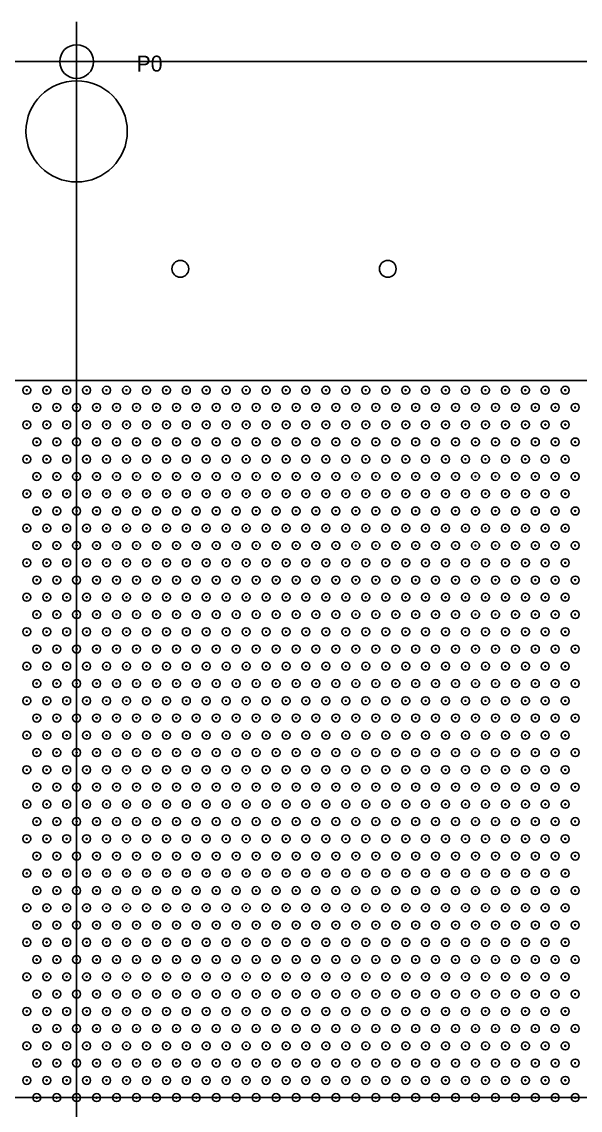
# Model space of a CAD drawing. Header units: millimetres. Extents: x -270 to 270, y -270 to 270.
# Drawn here: x -13.8 to 126.2, y -3.2 to 270 of the extents above; entities that cross this region are included whole.
import ezdxf

# ---------------------------------------------------------------- set-up
doc = ezdxf.new("R2010")
doc.units = ezdxf.units.MM
for name, color, linetype in [('APPUIS', 2, 'Continuous'), ('AXES', 8, 'Continuous'), ('CONTOUR', 7, 'Continuous'), ('MANUTENTION', 40, 'Continuous'), ('ORIFICES', 1, 'Continuous'), ('TARAUDAGES', 6, 'Continuous'), ('TROUS_LAMAGES', 5, 'Continuous'), ('ZONE_PERCEE', 3, 'Continuous')]:
    doc.layers.add(name, color=color, linetype=linetype)

msp = doc.modelspace()

# ---------------------------------------------------------------- linework, layer by layer
at = {"layer": 'APPUIS'}
msp.add_circle((0, 242.5), 12.7, dxfattribs=at)
at = {"layer": 'AXES'}
for p, q in [((0, -270), (0, 270)), ((-270, 0), (270, 0))]:
    msp.add_line(p, q, dxfattribs=at)
at = {"layer": 'CONTOUR'}
msp.add_lwpolyline([(-260, -260), (260, -260), (260, 260), (-260, 260)], close=True, dxfattribs=at)
at = {"layer": 'MANUTENTION'}
msp.add_circle((0, 260), 4.25, dxfattribs=at)
at = {"layer": 'ORIFICES'}
for centre in [(-12.5, 177.54), (-7.5, 177.54), (-2.5, 177.54), (2.5, 177.54), (7.5, 177.54), (12.5, 177.54), (17.5, 177.54), (22.5, 177.54), (27.5, 177.54), (32.5, 177.54), (37.5, 177.54), (42.5, 177.54), (47.5, 177.54), (52.5, 177.54), (57.5, 177.54), (62.5, 177.54), (67.5, 177.54), (72.5, 177.54), (77.5, 177.54), (82.5, 177.54), (87.5, 177.54), (92.5, 177.54), (97.5, 177.54), (102.5, 177.54), (107.5, 177.54), (112.5, 177.54), (117.5, 177.54), (122.5, 177.54), (-10, 173.21), (-5, 173.21), (0, 173.21), (5, 173.21), (10, 173.21), (15, 173.21), (20, 173.21), (25, 173.21), (30, 173.21), (35, 173.21), (40, 173.21), (45, 173.21), (50, 173.21), (55, 173.21), (60, 173.21), (65, 173.21), (70, 173.21), (75, 173.21), (80, 173.21), (85, 173.21), (90, 173.21), (95, 173.21), (100, 173.21), (105, 173.21), (110, 173.21), (115, 173.21), (120, 173.21), (125, 173.21), (-12.5, 168.87), (-7.5, 168.87), (-2.5, 168.87), (2.5, 168.87), (7.5, 168.87), (12.5, 168.87), (17.5, 168.87), (22.5, 168.87), (27.5, 168.87), (32.5, 168.87), (37.5, 168.87), (42.5, 168.87), (47.5, 168.87), (52.5, 168.87), (57.5, 168.87), (62.5, 168.87), (67.5, 168.87), (72.5, 168.87), (77.5, 168.87), (82.5, 168.87), (87.5, 168.87), (92.5, 168.87), (97.5, 168.87), (102.5, 168.87), (107.5, 168.87), (112.5, 168.87), (117.5, 168.87), (122.5, 168.87), (-10, 164.54), (-5, 164.54), (0, 164.54), (5, 164.54), (10, 164.54), (15, 164.54), (20, 164.54), (25, 164.54), (30, 164.54), (35, 164.54), (40, 164.54), (45, 164.54), (50, 164.54), (55, 164.54), (60, 164.54), (65, 164.54), (70, 164.54), (75, 164.54), (80, 164.54), (85, 164.54), (90, 164.54), (95, 164.54), (100, 164.54), (105, 164.54), (110, 164.54), (115, 164.54), (120, 164.54), (125, 164.54), (-12.5, 160.21), (-7.5, 160.21), (-2.5, 160.21), (2.5, 160.21), (7.5, 160.21), (12.5, 160.21), (17.5, 160.21), (22.5, 160.21), (27.5, 160.21), (32.5, 160.21), (37.5, 160.21), (42.5, 160.21), (47.5, 160.21), (52.5, 160.21), (57.5, 160.21), (62.5, 160.21), (67.5, 160.21), (72.5, 160.21), (77.5, 160.21), (82.5, 160.21), (87.5, 160.21), (92.5, 160.21), (97.5, 160.21), (102.5, 160.21), (107.5, 160.21), (112.5, 160.21), (117.5, 160.21), (122.5, 160.21), (-10, 155.88), (-5, 155.88), (0, 155.88), (5, 155.88), (10, 155.88), (15, 155.88), (20, 155.88), (25, 155.88), (30, 155.88), (35, 155.88), (40, 155.88), (45, 155.88), (50, 155.88), (55, 155.88), (60, 155.88), (65, 155.88), (70, 155.88), (75, 155.88), (80, 155.88), (85, 155.88), (90, 155.88), (95, 155.88), (100, 155.88), (105, 155.88), (110, 155.88), (115, 155.88), (120, 155.88), (125, 155.88), (-12.5, 151.55), (-7.5, 151.55), (-2.5, 151.55), (2.5, 151.55), (7.5, 151.55), (12.5, 151.55), (17.5, 151.55), (22.5, 151.55), (27.5, 151.55), (32.5, 151.55), (37.5, 151.55), (42.5, 151.55), (47.5, 151.55), (52.5, 151.55), (57.5, 151.55), (62.5, 151.55), (67.5, 151.55), (72.5, 151.55), (77.5, 151.55), (82.5, 151.55), (87.5, 151.55), (92.5, 151.55), (97.5, 151.55), (102.5, 151.55), (107.5, 151.55), (112.5, 151.55), (117.5, 151.55), (122.5, 151.55), (-10, 147.22), (-5, 147.22), (0, 147.22), (5, 147.22), (10, 147.22), (15, 147.22), (20, 147.22), (25, 147.22), (30, 147.22), (35, 147.22), (40, 147.22), (45, 147.22), (50, 147.22), (55, 147.22), (60, 147.22), (65, 147.22), (70, 147.22), (75, 147.22), (80, 147.22), (85, 147.22), (90, 147.22), (95, 147.22), (100, 147.22), (105, 147.22), (110, 147.22), (115, 147.22), (120, 147.22), (125, 147.22), (-12.5, 142.89), (-7.5, 142.89), (-2.5, 142.89), (2.5, 142.89), (7.5, 142.89), (12.5, 142.89), (17.5, 142.89), (22.5, 142.89), (27.5, 142.89), (32.5, 142.89), (37.5, 142.89), (42.5, 142.89), (47.5, 142.89), (52.5, 142.89), (57.5, 142.89), (62.5, 142.89), (67.5, 142.89), (72.5, 142.89), (77.5, 142.89), (82.5, 142.89), (87.5, 142.89), (92.5, 142.89), (97.5, 142.89), (102.5, 142.89), (107.5, 142.89), (112.5, 142.89), (117.5, 142.89), (122.5, 142.89), (-10, 138.56), (-5, 138.56), (0, 138.56), (5, 138.56), (10, 138.56), (15, 138.56), (20, 138.56), (25, 138.56), (30, 138.56), (35, 138.56), (40, 138.56), (45, 138.56), (50, 138.56), (55, 138.56), (60, 138.56), (65, 138.56), (70, 138.56), (75, 138.56), (80, 138.56), (85, 138.56), (90, 138.56), (95, 138.56), (100, 138.56), (105, 138.56), (110, 138.56), (115, 138.56), (120, 138.56), (125, 138.56), (-12.5, 134.23), (-7.5, 134.23), (-2.5, 134.23), (2.5, 134.23), (7.5, 134.23), (12.5, 134.23), (17.5, 134.23), (22.5, 134.23), (27.5, 134.23), (32.5, 134.23), (37.5, 134.23), (42.5, 134.23), (47.5, 134.23), (52.5, 134.23), (57.5, 134.23), (62.5, 134.23), (67.5, 134.23), (72.5, 134.23), (77.5, 134.23), (82.5, 134.23), (87.5, 134.23), (92.5, 134.23), (97.5, 134.23), (102.5, 134.23), (107.5, 134.23), (112.5, 134.23), (117.5, 134.23), (122.5, 134.23), (-10, 129.9), (-5, 129.9), (0, 129.9), (5, 129.9), (10, 129.9), (15, 129.9), (20, 129.9), (25, 129.9), (30, 129.9), (35, 129.9), (40, 129.9), (45, 129.9), (50, 129.9), (55, 129.9), (60, 129.9), (65, 129.9), (70, 129.9), (75, 129.9), (80, 129.9), (85, 129.9), (90, 129.9), (95, 129.9), (100, 129.9), (105, 129.9), (110, 129.9), (115, 129.9), (120, 129.9), (125, 129.9), (-12.5, 125.57), (-7.5, 125.57), (-2.5, 125.57), (2.5, 125.57), (7.5, 125.57), (12.5, 125.57), (17.5, 125.57), (22.5, 125.57), (27.5, 125.57), (32.5, 125.57), (37.5, 125.57), (42.5, 125.57), (47.5, 125.57), (52.5, 125.57), (57.5, 125.57), (62.5, 125.57), (67.5, 125.57), (72.5, 125.57), (77.5, 125.57), (82.5, 125.57), (87.5, 125.57), (92.5, 125.57), (97.5, 125.57), (102.5, 125.57), (107.5, 125.57), (112.5, 125.57), (117.5, 125.57), (122.5, 125.57), (-10, 121.24), (-5, 121.24), (0, 121.24), (5, 121.24), (10, 121.24), (15, 121.24), (20, 121.24), (25, 121.24), (30, 121.24), (35, 121.24), (40, 121.24), (45, 121.24), (50, 121.24), (55, 121.24), (60, 121.24), (65, 121.24), (70, 121.24), (75, 121.24), (80, 121.24), (85, 121.24), (90, 121.24), (95, 121.24), (100, 121.24), (105, 121.24), (110, 121.24), (115, 121.24), (120, 121.24), (125, 121.24), (-12.5, 116.91), (-7.5, 116.91), (-2.5, 116.91), (2.5, 116.91), (7.5, 116.91), (12.5, 116.91), (17.5, 116.91), (22.5, 116.91), (27.5, 116.91), (32.5, 116.91), (37.5, 116.91), (42.5, 116.91), (47.5, 116.91), (52.5, 116.91), (57.5, 116.91), (62.5, 116.91), (67.5, 116.91), (72.5, 116.91), (77.5, 116.91), (82.5, 116.91), (87.5, 116.91), (92.5, 116.91), (97.5, 116.91), (102.5, 116.91), (107.5, 116.91), (112.5, 116.91), (117.5, 116.91), (122.5, 116.91), (-10, 112.58), (-5, 112.58), (0, 112.58), (5, 112.58), (10, 112.58), (15, 112.58), (20, 112.58), (25, 112.58), (30, 112.58), (35, 112.58), (40, 112.58), (45, 112.58), (50, 112.58), (55, 112.58), (60, 112.58), (65, 112.58), (70, 112.58), (75, 112.58), (80, 112.58), (85, 112.58), (90, 112.58), (95, 112.58), (100, 112.58), (105, 112.58), (110, 112.58), (115, 112.58), (120, 112.58), (125, 112.58), (-12.5, 108.25), (-7.5, 108.25), (-2.5, 108.25), (2.5, 108.25), (7.5, 108.25), (12.5, 108.25), (17.5, 108.25), (22.5, 108.25), (27.5, 108.25), (32.5, 108.25), (37.5, 108.25), (42.5, 108.25), (47.5, 108.25), (52.5, 108.25), (57.5, 108.25), (62.5, 108.25), (67.5, 108.25), (72.5, 108.25), (77.5, 108.25), (82.5, 108.25), (87.5, 108.25), (92.5, 108.25), (97.5, 108.25), (102.5, 108.25), (107.5, 108.25), (112.5, 108.25), (117.5, 108.25), (122.5, 108.25), (-10, 103.92), (-5, 103.92), (0, 103.92), (5, 103.92), (10, 103.92), (15, 103.92), (20, 103.92), (25, 103.92), (30, 103.92), (35, 103.92), (40, 103.92), (45, 103.92), (50, 103.92), (55, 103.92), (60, 103.92), (65, 103.92), (70, 103.92), (75, 103.92), (80, 103.92), (85, 103.92), (90, 103.92), (95, 103.92), (100, 103.92), (105, 103.92), (110, 103.92), (115, 103.92), (120, 103.92), (125, 103.92), (-12.5, 99.59), (-7.5, 99.59), (-2.5, 99.59), (2.5, 99.59), (7.5, 99.59), (12.5, 99.59), (17.5, 99.59), (22.5, 99.59), (27.5, 99.59), (32.5, 99.59), (37.5, 99.59), (42.5, 99.59), (47.5, 99.59), (52.5, 99.59), (57.5, 99.59), (62.5, 99.59), (67.5, 99.59), (72.5, 99.59), (77.5, 99.59), (82.5, 99.59), (87.5, 99.59), (92.5, 99.59), (97.5, 99.59), (102.5, 99.59), (107.5, 99.59), (112.5, 99.59), (117.5, 99.59), (122.5, 99.59), (-10, 95.26), (-5, 95.26), (0, 95.26), (5, 95.26), (10, 95.26), (15, 95.26), (20, 95.26), (25, 95.26), (30, 95.26), (35, 95.26), (40, 95.26), (45, 95.26), (50, 95.26), (55, 95.26), (60, 95.26), (65, 95.26), (70, 95.26), (75, 95.26), (80, 95.26), (85, 95.26), (90, 95.26), (95, 95.26), (100, 95.26), (105, 95.26), (110, 95.26), (115, 95.26), (120, 95.26), (125, 95.26), (-12.5, 90.93), (-7.5, 90.93), (-2.5, 90.93), (2.5, 90.93), (7.5, 90.93), (12.5, 90.93), (17.5, 90.93), (22.5, 90.93), (27.5, 90.93), (32.5, 90.93), (37.5, 90.93), (42.5, 90.93), (47.5, 90.93), (52.5, 90.93), (57.5, 90.93), (62.5, 90.93), (67.5, 90.93), (72.5, 90.93), (77.5, 90.93), (82.5, 90.93), (87.5, 90.93), (92.5, 90.93), (97.5, 90.93), (102.5, 90.93), (107.5, 90.93), (112.5, 90.93), (117.5, 90.93), (122.5, 90.93), (-10, 86.6), (-5, 86.6), (0, 86.6), (5, 86.6), (10, 86.6), (15, 86.6), (20, 86.6), (25, 86.6), (30, 86.6), (35, 86.6), (40, 86.6), (45, 86.6), (50, 86.6), (55, 86.6), (60, 86.6), (65, 86.6), (70, 86.6), (75, 86.6), (80, 86.6), (85, 86.6), (90, 86.6), (95, 86.6), (100, 86.6), (105, 86.6), (110, 86.6), (115, 86.6), (120, 86.6), (125, 86.6), (-12.5, 82.27), (-7.5, 82.27), (-2.5, 82.27), (2.5, 82.27), (7.5, 82.27), (12.5, 82.27), (17.5, 82.27), (22.5, 82.27), (27.5, 82.27), (32.5, 82.27), (37.5, 82.27), (42.5, 82.27), (47.5, 82.27), (52.5, 82.27), (57.5, 82.27), (62.5, 82.27), (67.5, 82.27), (72.5, 82.27), (77.5, 82.27), (82.5, 82.27), (87.5, 82.27), (92.5, 82.27), (97.5, 82.27), (102.5, 82.27), (107.5, 82.27), (112.5, 82.27), (117.5, 82.27), (122.5, 82.27), (-10, 77.94), (-5, 77.94), (0, 77.94), (5, 77.94), (10, 77.94), (15, 77.94), (20, 77.94), (25, 77.94), (30, 77.94), (35, 77.94), (40, 77.94), (45, 77.94), (50, 77.94), (55, 77.94), (60, 77.94), (65, 77.94), (70, 77.94), (75, 77.94), (80, 77.94), (85, 77.94), (90, 77.94), (95, 77.94), (100, 77.94), (105, 77.94), (110, 77.94), (115, 77.94), (120, 77.94), (125, 77.94), (-12.5, 73.61), (-7.5, 73.61), (-2.5, 73.61), (2.5, 73.61), (7.5, 73.61), (12.5, 73.61), (17.5, 73.61), (22.5, 73.61), (27.5, 73.61), (32.5, 73.61), (37.5, 73.61), (42.5, 73.61), (47.5, 73.61), (52.5, 73.61), (57.5, 73.61), (62.5, 73.61), (67.5, 73.61), (72.5, 73.61), (77.5, 73.61), (82.5, 73.61), (87.5, 73.61), (92.5, 73.61), (97.5, 73.61), (102.5, 73.61), (107.5, 73.61), (112.5, 73.61), (117.5, 73.61), (122.5, 73.61), (-10, 69.28), (-5, 69.28), (0, 69.28), (5, 69.28), (10, 69.28), (15, 69.28), (20, 69.28), (25, 69.28), (30, 69.28), (35, 69.28), (40, 69.28), (45, 69.28), (50, 69.28), (55, 69.28), (60, 69.28), (65, 69.28), (70, 69.28), (75, 69.28), (80, 69.28), (85, 69.28), (90, 69.28), (95, 69.28), (100, 69.28), (105, 69.28), (110, 69.28), (115, 69.28), (120, 69.28), (125, 69.28), (-12.5, 64.95), (-7.5, 64.95), (-2.5, 64.95), (2.5, 64.95), (7.5, 64.95), (12.5, 64.95), (17.5, 64.95), (22.5, 64.95), (27.5, 64.95), (32.5, 64.95), (37.5, 64.95), (42.5, 64.95), (47.5, 64.95), (52.5, 64.95), (57.5, 64.95), (62.5, 64.95), (67.5, 64.95), (72.5, 64.95), (77.5, 64.95), (82.5, 64.95), (87.5, 64.95), (92.5, 64.95), (97.5, 64.95), (102.5, 64.95), (107.5, 64.95), (112.5, 64.95), (117.5, 64.95), (122.5, 64.95), (-10, 60.62), (-5, 60.62), (0, 60.62), (5, 60.62), (10, 60.62), (15, 60.62), (20, 60.62), (25, 60.62), (30, 60.62), (35, 60.62), (40, 60.62), (45, 60.62), (50, 60.62), (55, 60.62), (60, 60.62), (65, 60.62), (70, 60.62), (75, 60.62), (80, 60.62), (85, 60.62), (90, 60.62), (95, 60.62), (100, 60.62), (105, 60.62), (110, 60.62), (115, 60.62), (120, 60.62), (125, 60.62), (-12.5, 56.29), (-7.5, 56.29), (-2.5, 56.29), (2.5, 56.29), (7.5, 56.29), (12.5, 56.29), (17.5, 56.29), (22.5, 56.29), (27.5, 56.29), (32.5, 56.29), (37.5, 56.29), (42.5, 56.29), (47.5, 56.29), (52.5, 56.29), (57.5, 56.29), (62.5, 56.29), (67.5, 56.29), (72.5, 56.29), (77.5, 56.29), (82.5, 56.29), (87.5, 56.29), (92.5, 56.29), (97.5, 56.29), (102.5, 56.29), (107.5, 56.29), (112.5, 56.29), (117.5, 56.29), (122.5, 56.29), (-10, 51.96), (-5, 51.96), (0, 51.96), (5, 51.96), (10, 51.96), (15, 51.96), (20, 51.96), (25, 51.96), (30, 51.96), (35, 51.96), (40, 51.96), (45, 51.96), (50, 51.96), (55, 51.96), (60, 51.96), (65, 51.96), (70, 51.96), (75, 51.96), (80, 51.96), (85, 51.96), (90, 51.96), (95, 51.96), (100, 51.96), (105, 51.96), (110, 51.96), (115, 51.96), (120, 51.96), (125, 51.96), (-12.5, 47.63), (-7.5, 47.63), (-2.5, 47.63), (2.5, 47.63), (7.5, 47.63), (12.5, 47.63), (17.5, 47.63), (22.5, 47.63), (27.5, 47.63), (32.5, 47.63), (37.5, 47.63), (42.5, 47.63), (47.5, 47.63), (52.5, 47.63), (57.5, 47.63), (62.5, 47.63), (67.5, 47.63), (72.5, 47.63), (77.5, 47.63), (82.5, 47.63), (87.5, 47.63), (92.5, 47.63), (97.5, 47.63), (102.5, 47.63), (107.5, 47.63), (112.5, 47.63), (117.5, 47.63), (122.5, 47.63), (-10, 43.3), (-5, 43.3), (0, 43.3), (5, 43.3), (10, 43.3), (15, 43.3), (20, 43.3), (25, 43.3), (30, 43.3), (35, 43.3), (40, 43.3), (45, 43.3), (50, 43.3), (55, 43.3), (60, 43.3), (65, 43.3), (70, 43.3), (75, 43.3), (80, 43.3), (85, 43.3), (90, 43.3), (95, 43.3), (100, 43.3), (105, 43.3), (110, 43.3), (115, 43.3), (120, 43.3), (125, 43.3), (-12.5, 38.97), (-7.5, 38.97), (-2.5, 38.97), (2.5, 38.97), (7.5, 38.97), (12.5, 38.97), (17.5, 38.97), (22.5, 38.97), (27.5, 38.97), (32.5, 38.97), (37.5, 38.97), (42.5, 38.97), (47.5, 38.97), (52.5, 38.97), (57.5, 38.97), (62.5, 38.97), (67.5, 38.97), (72.5, 38.97), (77.5, 38.97), (82.5, 38.97), (87.5, 38.97), (92.5, 38.97), (97.5, 38.97), (102.5, 38.97), (107.5, 38.97), (112.5, 38.97), (117.5, 38.97), (122.5, 38.97), (-10, 34.64), (-5, 34.64), (0, 34.64), (5, 34.64), (10, 34.64), (15, 34.64), (20, 34.64), (25, 34.64), (30, 34.64), (35, 34.64), (40, 34.64), (45, 34.64), (50, 34.64), (55, 34.64), (60, 34.64), (65, 34.64), (70, 34.64), (75, 34.64), (80, 34.64), (85, 34.64), (90, 34.64), (95, 34.64), (100, 34.64), (105, 34.64), (110, 34.64), (115, 34.64), (120, 34.64), (125, 34.64), (-12.5, 30.31), (-7.5, 30.31), (-2.5, 30.31), (2.5, 30.31), (7.5, 30.31), (12.5, 30.31), (17.5, 30.31), (22.5, 30.31), (27.5, 30.31), (32.5, 30.31), (37.5, 30.31), (42.5, 30.31), (47.5, 30.31), (52.5, 30.31), (57.5, 30.31), (62.5, 30.31), (67.5, 30.31), (72.5, 30.31), (77.5, 30.31), (82.5, 30.31), (87.5, 30.31), (92.5, 30.31), (97.5, 30.31), (102.5, 30.31), (107.5, 30.31), (112.5, 30.31), (117.5, 30.31), (122.5, 30.31), (-10, 25.98), (-5, 25.98), (0, 25.98), (5, 25.98), (10, 25.98), (15, 25.98), (20, 25.98), (25, 25.98), (30, 25.98), (35, 25.98), (40, 25.98), (45, 25.98), (50, 25.98), (55, 25.98), (60, 25.98), (65, 25.98), (70, 25.98), (75, 25.98), (80, 25.98), (85, 25.98), (90, 25.98), (95, 25.98), (100, 25.98), (105, 25.98), (110, 25.98), (115, 25.98), (120, 25.98), (125, 25.98), (-12.5, 21.65), (-7.5, 21.65), (-2.5, 21.65), (2.5, 21.65), (7.5, 21.65), (12.5, 21.65), (17.5, 21.65), (22.5, 21.65), (27.5, 21.65), (32.5, 21.65), (37.5, 21.65), (42.5, 21.65), (47.5, 21.65), (52.5, 21.65), (57.5, 21.65), (62.5, 21.65), (67.5, 21.65), (72.5, 21.65), (77.5, 21.65), (82.5, 21.65), (87.5, 21.65), (92.5, 21.65), (97.5, 21.65), (102.5, 21.65), (107.5, 21.65), (112.5, 21.65), (117.5, 21.65), (122.5, 21.65), (-10, 17.32), (-5, 17.32), (0, 17.32), (5, 17.32), (10, 17.32), (15, 17.32), (20, 17.32), (25, 17.32), (30, 17.32), (35, 17.32), (40, 17.32), (45, 17.32), (50, 17.32), (55, 17.32), (60, 17.32), (65, 17.32), (70, 17.32), (75, 17.32), (80, 17.32), (85, 17.32), (90, 17.32), (95, 17.32), (100, 17.32), (105, 17.32), (110, 17.32), (115, 17.32), (120, 17.32), (125, 17.32), (-12.5, 12.99), (-7.5, 12.99), (-2.5, 12.99), (2.5, 12.99), (7.5, 12.99), (12.5, 12.99), (17.5, 12.99), (22.5, 12.99), (27.5, 12.99), (32.5, 12.99), (37.5, 12.99), (42.5, 12.99), (47.5, 12.99), (52.5, 12.99), (57.5, 12.99), (62.5, 12.99), (67.5, 12.99), (72.5, 12.99), (77.5, 12.99), (82.5, 12.99), (87.5, 12.99), (92.5, 12.99), (97.5, 12.99), (102.5, 12.99), (107.5, 12.99), (112.5, 12.99), (117.5, 12.99), (122.5, 12.99), (-10, 8.66), (-5, 8.66), (0, 8.66), (5, 8.66), (10, 8.66), (15, 8.66), (20, 8.66), (25, 8.66), (30, 8.66), (35, 8.66), (40, 8.66), (45, 8.66), (50, 8.66), (55, 8.66), (60, 8.66), (65, 8.66), (70, 8.66), (75, 8.66), (80, 8.66), (85, 8.66), (90, 8.66), (95, 8.66), (100, 8.66), (105, 8.66), (110, 8.66), (115, 8.66), (120, 8.66), (125, 8.66), (-12.5, 4.33), (-7.5, 4.33), (-2.5, 4.33), (2.5, 4.33), (7.5, 4.33), (12.5, 4.33), (17.5, 4.33), (22.5, 4.33), (27.5, 4.33), (32.5, 4.33), (37.5, 4.33), (42.5, 4.33), (47.5, 4.33), (52.5, 4.33), (57.5, 4.33), (62.5, 4.33), (67.5, 4.33), (72.5, 4.33), (77.5, 4.33), (82.5, 4.33), (87.5, 4.33), (92.5, 4.33), (97.5, 4.33), (102.5, 4.33), (107.5, 4.33), (112.5, 4.33), (117.5, 4.33), (122.5, 4.33), (-10, 0), (-5, 0), (0, 0), (5, 0), (10, 0), (15, 0), (20, 0), (25, 0), (30, 0), (35, 0), (40, 0), (45, 0), (50, 0), (55, 0), (60, 0), (65, 0), (70, 0), (75, 0), (80, 0), (85, 0), (90, 0), (95, 0), (100, 0), (105, 0), (110, 0), (115, 0), (120, 0), (125, 0)]:
    msp.add_circle(centre, 0.15, dxfattribs=at)
at = {"layer": 'TARAUDAGES'}
for centre in [(26, 208), (78, 208)]:
    msp.add_circle(centre, 2.1, dxfattribs=at)
at = {"layer": 'TROUS_LAMAGES'}
for centre in [(-12.5, 177.54), (-7.5, 177.54), (-2.5, 177.54), (2.5, 177.54), (7.5, 177.54), (12.5, 177.54), (17.5, 177.54), (22.5, 177.54), (27.5, 177.54), (32.5, 177.54), (37.5, 177.54), (42.5, 177.54), (47.5, 177.54), (52.5, 177.54), (57.5, 177.54), (62.5, 177.54), (67.5, 177.54), (72.5, 177.54), (77.5, 177.54), (82.5, 177.54), (87.5, 177.54), (92.5, 177.54), (97.5, 177.54), (102.5, 177.54), (107.5, 177.54), (112.5, 177.54), (117.5, 177.54), (122.5, 177.54), (-10, 173.21), (-5, 173.21), (0, 173.21), (5, 173.21), (10, 173.21), (15, 173.21), (20, 173.21), (25, 173.21), (30, 173.21), (35, 173.21), (40, 173.21), (45, 173.21), (50, 173.21), (55, 173.21), (60, 173.21), (65, 173.21), (70, 173.21), (75, 173.21), (80, 173.21), (85, 173.21), (90, 173.21), (95, 173.21), (100, 173.21), (105, 173.21), (110, 173.21), (115, 173.21), (120, 173.21), (125, 173.21), (-12.5, 168.87), (-7.5, 168.87), (-2.5, 168.87), (2.5, 168.87), (7.5, 168.87), (12.5, 168.87), (17.5, 168.87), (22.5, 168.87), (27.5, 168.87), (32.5, 168.87), (37.5, 168.87), (42.5, 168.87), (47.5, 168.87), (52.5, 168.87), (57.5, 168.87), (62.5, 168.87), (67.5, 168.87), (72.5, 168.87), (77.5, 168.87), (82.5, 168.87), (87.5, 168.87), (92.5, 168.87), (97.5, 168.87), (102.5, 168.87), (107.5, 168.87), (112.5, 168.87), (117.5, 168.87), (122.5, 168.87), (-10, 164.54), (-5, 164.54), (0, 164.54), (5, 164.54), (10, 164.54), (15, 164.54), (20, 164.54), (25, 164.54), (30, 164.54), (35, 164.54), (40, 164.54), (45, 164.54), (50, 164.54), (55, 164.54), (60, 164.54), (65, 164.54), (70, 164.54), (75, 164.54), (80, 164.54), (85, 164.54), (90, 164.54), (95, 164.54), (100, 164.54), (105, 164.54), (110, 164.54), (115, 164.54), (120, 164.54), (125, 164.54), (-12.5, 160.21), (-7.5, 160.21), (-2.5, 160.21), (2.5, 160.21), (7.5, 160.21), (12.5, 160.21), (17.5, 160.21), (22.5, 160.21), (27.5, 160.21), (32.5, 160.21), (37.5, 160.21), (42.5, 160.21), (47.5, 160.21), (52.5, 160.21), (57.5, 160.21), (62.5, 160.21), (67.5, 160.21), (72.5, 160.21), (77.5, 160.21), (82.5, 160.21), (87.5, 160.21), (92.5, 160.21), (97.5, 160.21), (102.5, 160.21), (107.5, 160.21), (112.5, 160.21), (117.5, 160.21), (122.5, 160.21), (-10, 155.88), (-5, 155.88), (0, 155.88), (5, 155.88), (10, 155.88), (15, 155.88), (20, 155.88), (25, 155.88), (30, 155.88), (35, 155.88), (40, 155.88), (45, 155.88), (50, 155.88), (55, 155.88), (60, 155.88), (65, 155.88), (70, 155.88), (75, 155.88), (80, 155.88), (85, 155.88), (90, 155.88), (95, 155.88), (100, 155.88), (105, 155.88), (110, 155.88), (115, 155.88), (120, 155.88), (125, 155.88), (-12.5, 151.55), (-7.5, 151.55), (-2.5, 151.55), (2.5, 151.55), (7.5, 151.55), (12.5, 151.55), (17.5, 151.55), (22.5, 151.55), (27.5, 151.55), (32.5, 151.55), (37.5, 151.55), (42.5, 151.55), (47.5, 151.55), (52.5, 151.55), (57.5, 151.55), (62.5, 151.55), (67.5, 151.55), (72.5, 151.55), (77.5, 151.55), (82.5, 151.55), (87.5, 151.55), (92.5, 151.55), (97.5, 151.55), (102.5, 151.55), (107.5, 151.55), (112.5, 151.55), (117.5, 151.55), (122.5, 151.55), (-10, 147.22), (-5, 147.22), (0, 147.22), (5, 147.22), (10, 147.22), (15, 147.22), (20, 147.22), (25, 147.22), (30, 147.22), (35, 147.22), (40, 147.22), (45, 147.22), (50, 147.22), (55, 147.22), (60, 147.22), (65, 147.22), (70, 147.22), (75, 147.22), (80, 147.22), (85, 147.22), (90, 147.22), (95, 147.22), (100, 147.22), (105, 147.22), (110, 147.22), (115, 147.22), (120, 147.22), (125, 147.22), (-12.5, 142.89), (-7.5, 142.89), (-2.5, 142.89), (2.5, 142.89), (7.5, 142.89), (12.5, 142.89), (17.5, 142.89), (22.5, 142.89), (27.5, 142.89), (32.5, 142.89), (37.5, 142.89), (42.5, 142.89), (47.5, 142.89), (52.5, 142.89), (57.5, 142.89), (62.5, 142.89), (67.5, 142.89), (72.5, 142.89), (77.5, 142.89), (82.5, 142.89), (87.5, 142.89), (92.5, 142.89), (97.5, 142.89), (102.5, 142.89), (107.5, 142.89), (112.5, 142.89), (117.5, 142.89), (122.5, 142.89), (-10, 138.56), (-5, 138.56), (0, 138.56), (5, 138.56), (10, 138.56), (15, 138.56), (20, 138.56), (25, 138.56), (30, 138.56), (35, 138.56), (40, 138.56), (45, 138.56), (50, 138.56), (55, 138.56), (60, 138.56), (65, 138.56), (70, 138.56), (75, 138.56), (80, 138.56), (85, 138.56), (90, 138.56), (95, 138.56), (100, 138.56), (105, 138.56), (110, 138.56), (115, 138.56), (120, 138.56), (125, 138.56), (-12.5, 134.23), (-7.5, 134.23), (-2.5, 134.23), (2.5, 134.23), (7.5, 134.23), (12.5, 134.23), (17.5, 134.23), (22.5, 134.23), (27.5, 134.23), (32.5, 134.23), (37.5, 134.23), (42.5, 134.23), (47.5, 134.23), (52.5, 134.23), (57.5, 134.23), (62.5, 134.23), (67.5, 134.23), (72.5, 134.23), (77.5, 134.23), (82.5, 134.23), (87.5, 134.23), (92.5, 134.23), (97.5, 134.23), (102.5, 134.23), (107.5, 134.23), (112.5, 134.23), (117.5, 134.23), (122.5, 134.23), (-10, 129.9), (-5, 129.9), (0, 129.9), (5, 129.9), (10, 129.9), (15, 129.9), (20, 129.9), (25, 129.9), (30, 129.9), (35, 129.9), (40, 129.9), (45, 129.9), (50, 129.9), (55, 129.9), (60, 129.9), (65, 129.9), (70, 129.9), (75, 129.9), (80, 129.9), (85, 129.9), (90, 129.9), (95, 129.9), (100, 129.9), (105, 129.9), (110, 129.9), (115, 129.9), (120, 129.9), (125, 129.9), (-12.5, 125.57), (-7.5, 125.57), (-2.5, 125.57), (2.5, 125.57), (7.5, 125.57), (12.5, 125.57), (17.5, 125.57), (22.5, 125.57), (27.5, 125.57), (32.5, 125.57), (37.5, 125.57), (42.5, 125.57), (47.5, 125.57), (52.5, 125.57), (57.5, 125.57), (62.5, 125.57), (67.5, 125.57), (72.5, 125.57), (77.5, 125.57), (82.5, 125.57), (87.5, 125.57), (92.5, 125.57), (97.5, 125.57), (102.5, 125.57), (107.5, 125.57), (112.5, 125.57), (117.5, 125.57), (122.5, 125.57), (-10, 121.24), (-5, 121.24), (0, 121.24), (5, 121.24), (10, 121.24), (15, 121.24), (20, 121.24), (25, 121.24), (30, 121.24), (35, 121.24), (40, 121.24), (45, 121.24), (50, 121.24), (55, 121.24), (60, 121.24), (65, 121.24), (70, 121.24), (75, 121.24), (80, 121.24), (85, 121.24), (90, 121.24), (95, 121.24), (100, 121.24), (105, 121.24), (110, 121.24), (115, 121.24), (120, 121.24), (125, 121.24), (-12.5, 116.91), (-7.5, 116.91), (-2.5, 116.91), (2.5, 116.91), (7.5, 116.91), (12.5, 116.91), (17.5, 116.91), (22.5, 116.91), (27.5, 116.91), (32.5, 116.91), (37.5, 116.91), (42.5, 116.91), (47.5, 116.91), (52.5, 116.91), (57.5, 116.91), (62.5, 116.91), (67.5, 116.91), (72.5, 116.91), (77.5, 116.91), (82.5, 116.91), (87.5, 116.91), (92.5, 116.91), (97.5, 116.91), (102.5, 116.91), (107.5, 116.91), (112.5, 116.91), (117.5, 116.91), (122.5, 116.91), (-10, 112.58), (-5, 112.58), (0, 112.58), (5, 112.58), (10, 112.58), (15, 112.58), (20, 112.58), (25, 112.58), (30, 112.58), (35, 112.58), (40, 112.58), (45, 112.58), (50, 112.58), (55, 112.58), (60, 112.58), (65, 112.58), (70, 112.58), (75, 112.58), (80, 112.58), (85, 112.58), (90, 112.58), (95, 112.58), (100, 112.58), (105, 112.58), (110, 112.58), (115, 112.58), (120, 112.58), (125, 112.58), (-12.5, 108.25), (-7.5, 108.25), (-2.5, 108.25), (2.5, 108.25), (7.5, 108.25), (12.5, 108.25), (17.5, 108.25), (22.5, 108.25), (27.5, 108.25), (32.5, 108.25), (37.5, 108.25), (42.5, 108.25), (47.5, 108.25), (52.5, 108.25), (57.5, 108.25), (62.5, 108.25), (67.5, 108.25), (72.5, 108.25), (77.5, 108.25), (82.5, 108.25), (87.5, 108.25), (92.5, 108.25), (97.5, 108.25), (102.5, 108.25), (107.5, 108.25), (112.5, 108.25), (117.5, 108.25), (122.5, 108.25), (-10, 103.92), (-5, 103.92), (0, 103.92), (5, 103.92), (10, 103.92), (15, 103.92), (20, 103.92), (25, 103.92), (30, 103.92), (35, 103.92), (40, 103.92), (45, 103.92), (50, 103.92), (55, 103.92), (60, 103.92), (65, 103.92), (70, 103.92), (75, 103.92), (80, 103.92), (85, 103.92), (90, 103.92), (95, 103.92), (100, 103.92), (105, 103.92), (110, 103.92), (115, 103.92), (120, 103.92), (125, 103.92), (-12.5, 99.59), (-7.5, 99.59), (-2.5, 99.59), (2.5, 99.59), (7.5, 99.59), (12.5, 99.59), (17.5, 99.59), (22.5, 99.59), (27.5, 99.59), (32.5, 99.59), (37.5, 99.59), (42.5, 99.59), (47.5, 99.59), (52.5, 99.59), (57.5, 99.59), (62.5, 99.59), (67.5, 99.59), (72.5, 99.59), (77.5, 99.59), (82.5, 99.59), (87.5, 99.59), (92.5, 99.59), (97.5, 99.59), (102.5, 99.59), (107.5, 99.59), (112.5, 99.59), (117.5, 99.59), (122.5, 99.59), (-10, 95.26), (-5, 95.26), (0, 95.26), (5, 95.26), (10, 95.26), (15, 95.26), (20, 95.26), (25, 95.26), (30, 95.26), (35, 95.26), (40, 95.26), (45, 95.26), (50, 95.26), (55, 95.26), (60, 95.26), (65, 95.26), (70, 95.26), (75, 95.26), (80, 95.26), (85, 95.26), (90, 95.26), (95, 95.26), (100, 95.26), (105, 95.26), (110, 95.26), (115, 95.26), (120, 95.26), (125, 95.26), (-12.5, 90.93), (-7.5, 90.93), (-2.5, 90.93), (2.5, 90.93), (7.5, 90.93), (12.5, 90.93), (17.5, 90.93), (22.5, 90.93), (27.5, 90.93), (32.5, 90.93), (37.5, 90.93), (42.5, 90.93), (47.5, 90.93), (52.5, 90.93), (57.5, 90.93), (62.5, 90.93), (67.5, 90.93), (72.5, 90.93), (77.5, 90.93), (82.5, 90.93), (87.5, 90.93), (92.5, 90.93), (97.5, 90.93), (102.5, 90.93), (107.5, 90.93), (112.5, 90.93), (117.5, 90.93), (122.5, 90.93), (-10, 86.6), (-5, 86.6), (0, 86.6), (5, 86.6), (10, 86.6), (15, 86.6), (20, 86.6), (25, 86.6), (30, 86.6), (35, 86.6), (40, 86.6), (45, 86.6), (50, 86.6), (55, 86.6), (60, 86.6), (65, 86.6), (70, 86.6), (75, 86.6), (80, 86.6), (85, 86.6), (90, 86.6), (95, 86.6), (100, 86.6), (105, 86.6), (110, 86.6), (115, 86.6), (120, 86.6), (125, 86.6), (-12.5, 82.27), (-7.5, 82.27), (-2.5, 82.27), (2.5, 82.27), (7.5, 82.27), (12.5, 82.27), (17.5, 82.27), (22.5, 82.27), (27.5, 82.27), (32.5, 82.27), (37.5, 82.27), (42.5, 82.27), (47.5, 82.27), (52.5, 82.27), (57.5, 82.27), (62.5, 82.27), (67.5, 82.27), (72.5, 82.27), (77.5, 82.27), (82.5, 82.27), (87.5, 82.27), (92.5, 82.27), (97.5, 82.27), (102.5, 82.27), (107.5, 82.27), (112.5, 82.27), (117.5, 82.27), (122.5, 82.27), (-10, 77.94), (-5, 77.94), (0, 77.94), (5, 77.94), (10, 77.94), (15, 77.94), (20, 77.94), (25, 77.94), (30, 77.94), (35, 77.94), (40, 77.94), (45, 77.94), (50, 77.94), (55, 77.94), (60, 77.94), (65, 77.94), (70, 77.94), (75, 77.94), (80, 77.94), (85, 77.94), (90, 77.94), (95, 77.94), (100, 77.94), (105, 77.94), (110, 77.94), (115, 77.94), (120, 77.94), (125, 77.94), (-12.5, 73.61), (-7.5, 73.61), (-2.5, 73.61), (2.5, 73.61), (7.5, 73.61), (12.5, 73.61), (17.5, 73.61), (22.5, 73.61), (27.5, 73.61), (32.5, 73.61), (37.5, 73.61), (42.5, 73.61), (47.5, 73.61), (52.5, 73.61), (57.5, 73.61), (62.5, 73.61), (67.5, 73.61), (72.5, 73.61), (77.5, 73.61), (82.5, 73.61), (87.5, 73.61), (92.5, 73.61), (97.5, 73.61), (102.5, 73.61), (107.5, 73.61), (112.5, 73.61), (117.5, 73.61), (122.5, 73.61), (-10, 69.28), (-5, 69.28), (0, 69.28), (5, 69.28), (10, 69.28), (15, 69.28), (20, 69.28), (25, 69.28), (30, 69.28), (35, 69.28), (40, 69.28), (45, 69.28), (50, 69.28), (55, 69.28), (60, 69.28), (65, 69.28), (70, 69.28), (75, 69.28), (80, 69.28), (85, 69.28), (90, 69.28), (95, 69.28), (100, 69.28), (105, 69.28), (110, 69.28), (115, 69.28), (120, 69.28), (125, 69.28), (-12.5, 64.95), (-7.5, 64.95), (-2.5, 64.95), (2.5, 64.95), (7.5, 64.95), (12.5, 64.95), (17.5, 64.95), (22.5, 64.95), (27.5, 64.95), (32.5, 64.95), (37.5, 64.95), (42.5, 64.95), (47.5, 64.95), (52.5, 64.95), (57.5, 64.95), (62.5, 64.95), (67.5, 64.95), (72.5, 64.95), (77.5, 64.95), (82.5, 64.95), (87.5, 64.95), (92.5, 64.95), (97.5, 64.95), (102.5, 64.95), (107.5, 64.95), (112.5, 64.95), (117.5, 64.95), (122.5, 64.95), (-10, 60.62), (-5, 60.62), (0, 60.62), (5, 60.62), (10, 60.62), (15, 60.62), (20, 60.62), (25, 60.62), (30, 60.62), (35, 60.62), (40, 60.62), (45, 60.62), (50, 60.62), (55, 60.62), (60, 60.62), (65, 60.62), (70, 60.62), (75, 60.62), (80, 60.62), (85, 60.62), (90, 60.62), (95, 60.62), (100, 60.62), (105, 60.62), (110, 60.62), (115, 60.62), (120, 60.62), (125, 60.62), (-12.5, 56.29), (-7.5, 56.29), (-2.5, 56.29), (2.5, 56.29), (7.5, 56.29), (12.5, 56.29), (17.5, 56.29), (22.5, 56.29), (27.5, 56.29), (32.5, 56.29), (37.5, 56.29), (42.5, 56.29), (47.5, 56.29), (52.5, 56.29), (57.5, 56.29), (62.5, 56.29), (67.5, 56.29), (72.5, 56.29), (77.5, 56.29), (82.5, 56.29), (87.5, 56.29), (92.5, 56.29), (97.5, 56.29), (102.5, 56.29), (107.5, 56.29), (112.5, 56.29), (117.5, 56.29), (122.5, 56.29), (-10, 51.96), (-5, 51.96), (0, 51.96), (5, 51.96), (10, 51.96), (15, 51.96), (20, 51.96), (25, 51.96), (30, 51.96), (35, 51.96), (40, 51.96), (45, 51.96), (50, 51.96), (55, 51.96), (60, 51.96), (65, 51.96), (70, 51.96), (75, 51.96), (80, 51.96), (85, 51.96), (90, 51.96), (95, 51.96), (100, 51.96), (105, 51.96), (110, 51.96), (115, 51.96), (120, 51.96), (125, 51.96), (-12.5, 47.63), (-7.5, 47.63), (-2.5, 47.63), (2.5, 47.63), (7.5, 47.63), (12.5, 47.63), (17.5, 47.63), (22.5, 47.63), (27.5, 47.63), (32.5, 47.63), (37.5, 47.63), (42.5, 47.63), (47.5, 47.63), (52.5, 47.63), (57.5, 47.63), (62.5, 47.63), (67.5, 47.63), (72.5, 47.63), (77.5, 47.63), (82.5, 47.63), (87.5, 47.63), (92.5, 47.63), (97.5, 47.63), (102.5, 47.63), (107.5, 47.63), (112.5, 47.63), (117.5, 47.63), (122.5, 47.63), (-10, 43.3), (-5, 43.3), (0, 43.3), (5, 43.3), (10, 43.3), (15, 43.3), (20, 43.3), (25, 43.3), (30, 43.3), (35, 43.3), (40, 43.3), (45, 43.3), (50, 43.3), (55, 43.3), (60, 43.3), (65, 43.3), (70, 43.3), (75, 43.3), (80, 43.3), (85, 43.3), (90, 43.3), (95, 43.3), (100, 43.3), (105, 43.3), (110, 43.3), (115, 43.3), (120, 43.3), (125, 43.3), (-12.5, 38.97), (-7.5, 38.97), (-2.5, 38.97), (2.5, 38.97), (7.5, 38.97), (12.5, 38.97), (17.5, 38.97), (22.5, 38.97), (27.5, 38.97), (32.5, 38.97), (37.5, 38.97), (42.5, 38.97), (47.5, 38.97), (52.5, 38.97), (57.5, 38.97), (62.5, 38.97), (67.5, 38.97), (72.5, 38.97), (77.5, 38.97), (82.5, 38.97), (87.5, 38.97), (92.5, 38.97), (97.5, 38.97), (102.5, 38.97), (107.5, 38.97), (112.5, 38.97), (117.5, 38.97), (122.5, 38.97), (-10, 34.64), (-5, 34.64), (0, 34.64), (5, 34.64), (10, 34.64), (15, 34.64), (20, 34.64), (25, 34.64), (30, 34.64), (35, 34.64), (40, 34.64), (45, 34.64), (50, 34.64), (55, 34.64), (60, 34.64), (65, 34.64), (70, 34.64), (75, 34.64), (80, 34.64), (85, 34.64), (90, 34.64), (95, 34.64), (100, 34.64), (105, 34.64), (110, 34.64), (115, 34.64), (120, 34.64), (125, 34.64), (-12.5, 30.31), (-7.5, 30.31), (-2.5, 30.31), (2.5, 30.31), (7.5, 30.31), (12.5, 30.31), (17.5, 30.31), (22.5, 30.31), (27.5, 30.31), (32.5, 30.31), (37.5, 30.31), (42.5, 30.31), (47.5, 30.31), (52.5, 30.31), (57.5, 30.31), (62.5, 30.31), (67.5, 30.31), (72.5, 30.31), (77.5, 30.31), (82.5, 30.31), (87.5, 30.31), (92.5, 30.31), (97.5, 30.31), (102.5, 30.31), (107.5, 30.31), (112.5, 30.31), (117.5, 30.31), (122.5, 30.31), (-10, 25.98), (-5, 25.98), (0, 25.98), (5, 25.98), (10, 25.98), (15, 25.98), (20, 25.98), (25, 25.98), (30, 25.98), (35, 25.98), (40, 25.98), (45, 25.98), (50, 25.98), (55, 25.98), (60, 25.98), (65, 25.98), (70, 25.98), (75, 25.98), (80, 25.98), (85, 25.98), (90, 25.98), (95, 25.98), (100, 25.98), (105, 25.98), (110, 25.98), (115, 25.98), (120, 25.98), (125, 25.98), (-12.5, 21.65), (-7.5, 21.65), (-2.5, 21.65), (2.5, 21.65), (7.5, 21.65), (12.5, 21.65), (17.5, 21.65), (22.5, 21.65), (27.5, 21.65), (32.5, 21.65), (37.5, 21.65), (42.5, 21.65), (47.5, 21.65), (52.5, 21.65), (57.5, 21.65), (62.5, 21.65), (67.5, 21.65), (72.5, 21.65), (77.5, 21.65), (82.5, 21.65), (87.5, 21.65), (92.5, 21.65), (97.5, 21.65), (102.5, 21.65), (107.5, 21.65), (112.5, 21.65), (117.5, 21.65), (122.5, 21.65), (-10, 17.32), (-5, 17.32), (0, 17.32), (5, 17.32), (10, 17.32), (15, 17.32), (20, 17.32), (25, 17.32), (30, 17.32), (35, 17.32), (40, 17.32), (45, 17.32), (50, 17.32), (55, 17.32), (60, 17.32), (65, 17.32), (70, 17.32), (75, 17.32), (80, 17.32), (85, 17.32), (90, 17.32), (95, 17.32), (100, 17.32), (105, 17.32), (110, 17.32), (115, 17.32), (120, 17.32), (125, 17.32), (-12.5, 12.99), (-7.5, 12.99), (-2.5, 12.99), (2.5, 12.99), (7.5, 12.99), (12.5, 12.99), (17.5, 12.99), (22.5, 12.99), (27.5, 12.99), (32.5, 12.99), (37.5, 12.99), (42.5, 12.99), (47.5, 12.99), (52.5, 12.99), (57.5, 12.99), (62.5, 12.99), (67.5, 12.99), (72.5, 12.99), (77.5, 12.99), (82.5, 12.99), (87.5, 12.99), (92.5, 12.99), (97.5, 12.99), (102.5, 12.99), (107.5, 12.99), (112.5, 12.99), (117.5, 12.99), (122.5, 12.99), (-10, 8.66), (-5, 8.66), (0, 8.66), (5, 8.66), (10, 8.66), (15, 8.66), (20, 8.66), (25, 8.66), (30, 8.66), (35, 8.66), (40, 8.66), (45, 8.66), (50, 8.66), (55, 8.66), (60, 8.66), (65, 8.66), (70, 8.66), (75, 8.66), (80, 8.66), (85, 8.66), (90, 8.66), (95, 8.66), (100, 8.66), (105, 8.66), (110, 8.66), (115, 8.66), (120, 8.66), (125, 8.66), (-12.5, 4.33), (-7.5, 4.33), (-2.5, 4.33), (2.5, 4.33), (7.5, 4.33), (12.5, 4.33), (17.5, 4.33), (22.5, 4.33), (27.5, 4.33), (32.5, 4.33), (37.5, 4.33), (42.5, 4.33), (47.5, 4.33), (52.5, 4.33), (57.5, 4.33), (62.5, 4.33), (67.5, 4.33), (72.5, 4.33), (77.5, 4.33), (82.5, 4.33), (87.5, 4.33), (92.5, 4.33), (97.5, 4.33), (102.5, 4.33), (107.5, 4.33), (112.5, 4.33), (117.5, 4.33), (122.5, 4.33), (-10, 0), (-5, 0), (0, 0), (5, 0), (10, 0), (15, 0), (20, 0), (25, 0), (30, 0), (35, 0), (40, 0), (45, 0), (50, 0), (55, 0), (60, 0), (65, 0), (70, 0), (75, 0), (80, 0), (85, 0), (90, 0), (95, 0), (100, 0), (105, 0), (110, 0), (115, 0), (120, 0), (125, 0)]:
    msp.add_circle(centre, 1, dxfattribs=at)
at = {"layer": 'ZONE_PERCEE'}
msp.add_lwpolyline([(-180, -180), (180, -180), (180, 180), (-180, 180)], close=True, dxfattribs=at)

# ---------------------------------------------------------------- texts
at = {"layer": 'APPUIS'}
msp.add_text('P0', height=4, dxfattribs=at).set_placement((15, 257.5))

doc.saveas('drawing.dxf')
